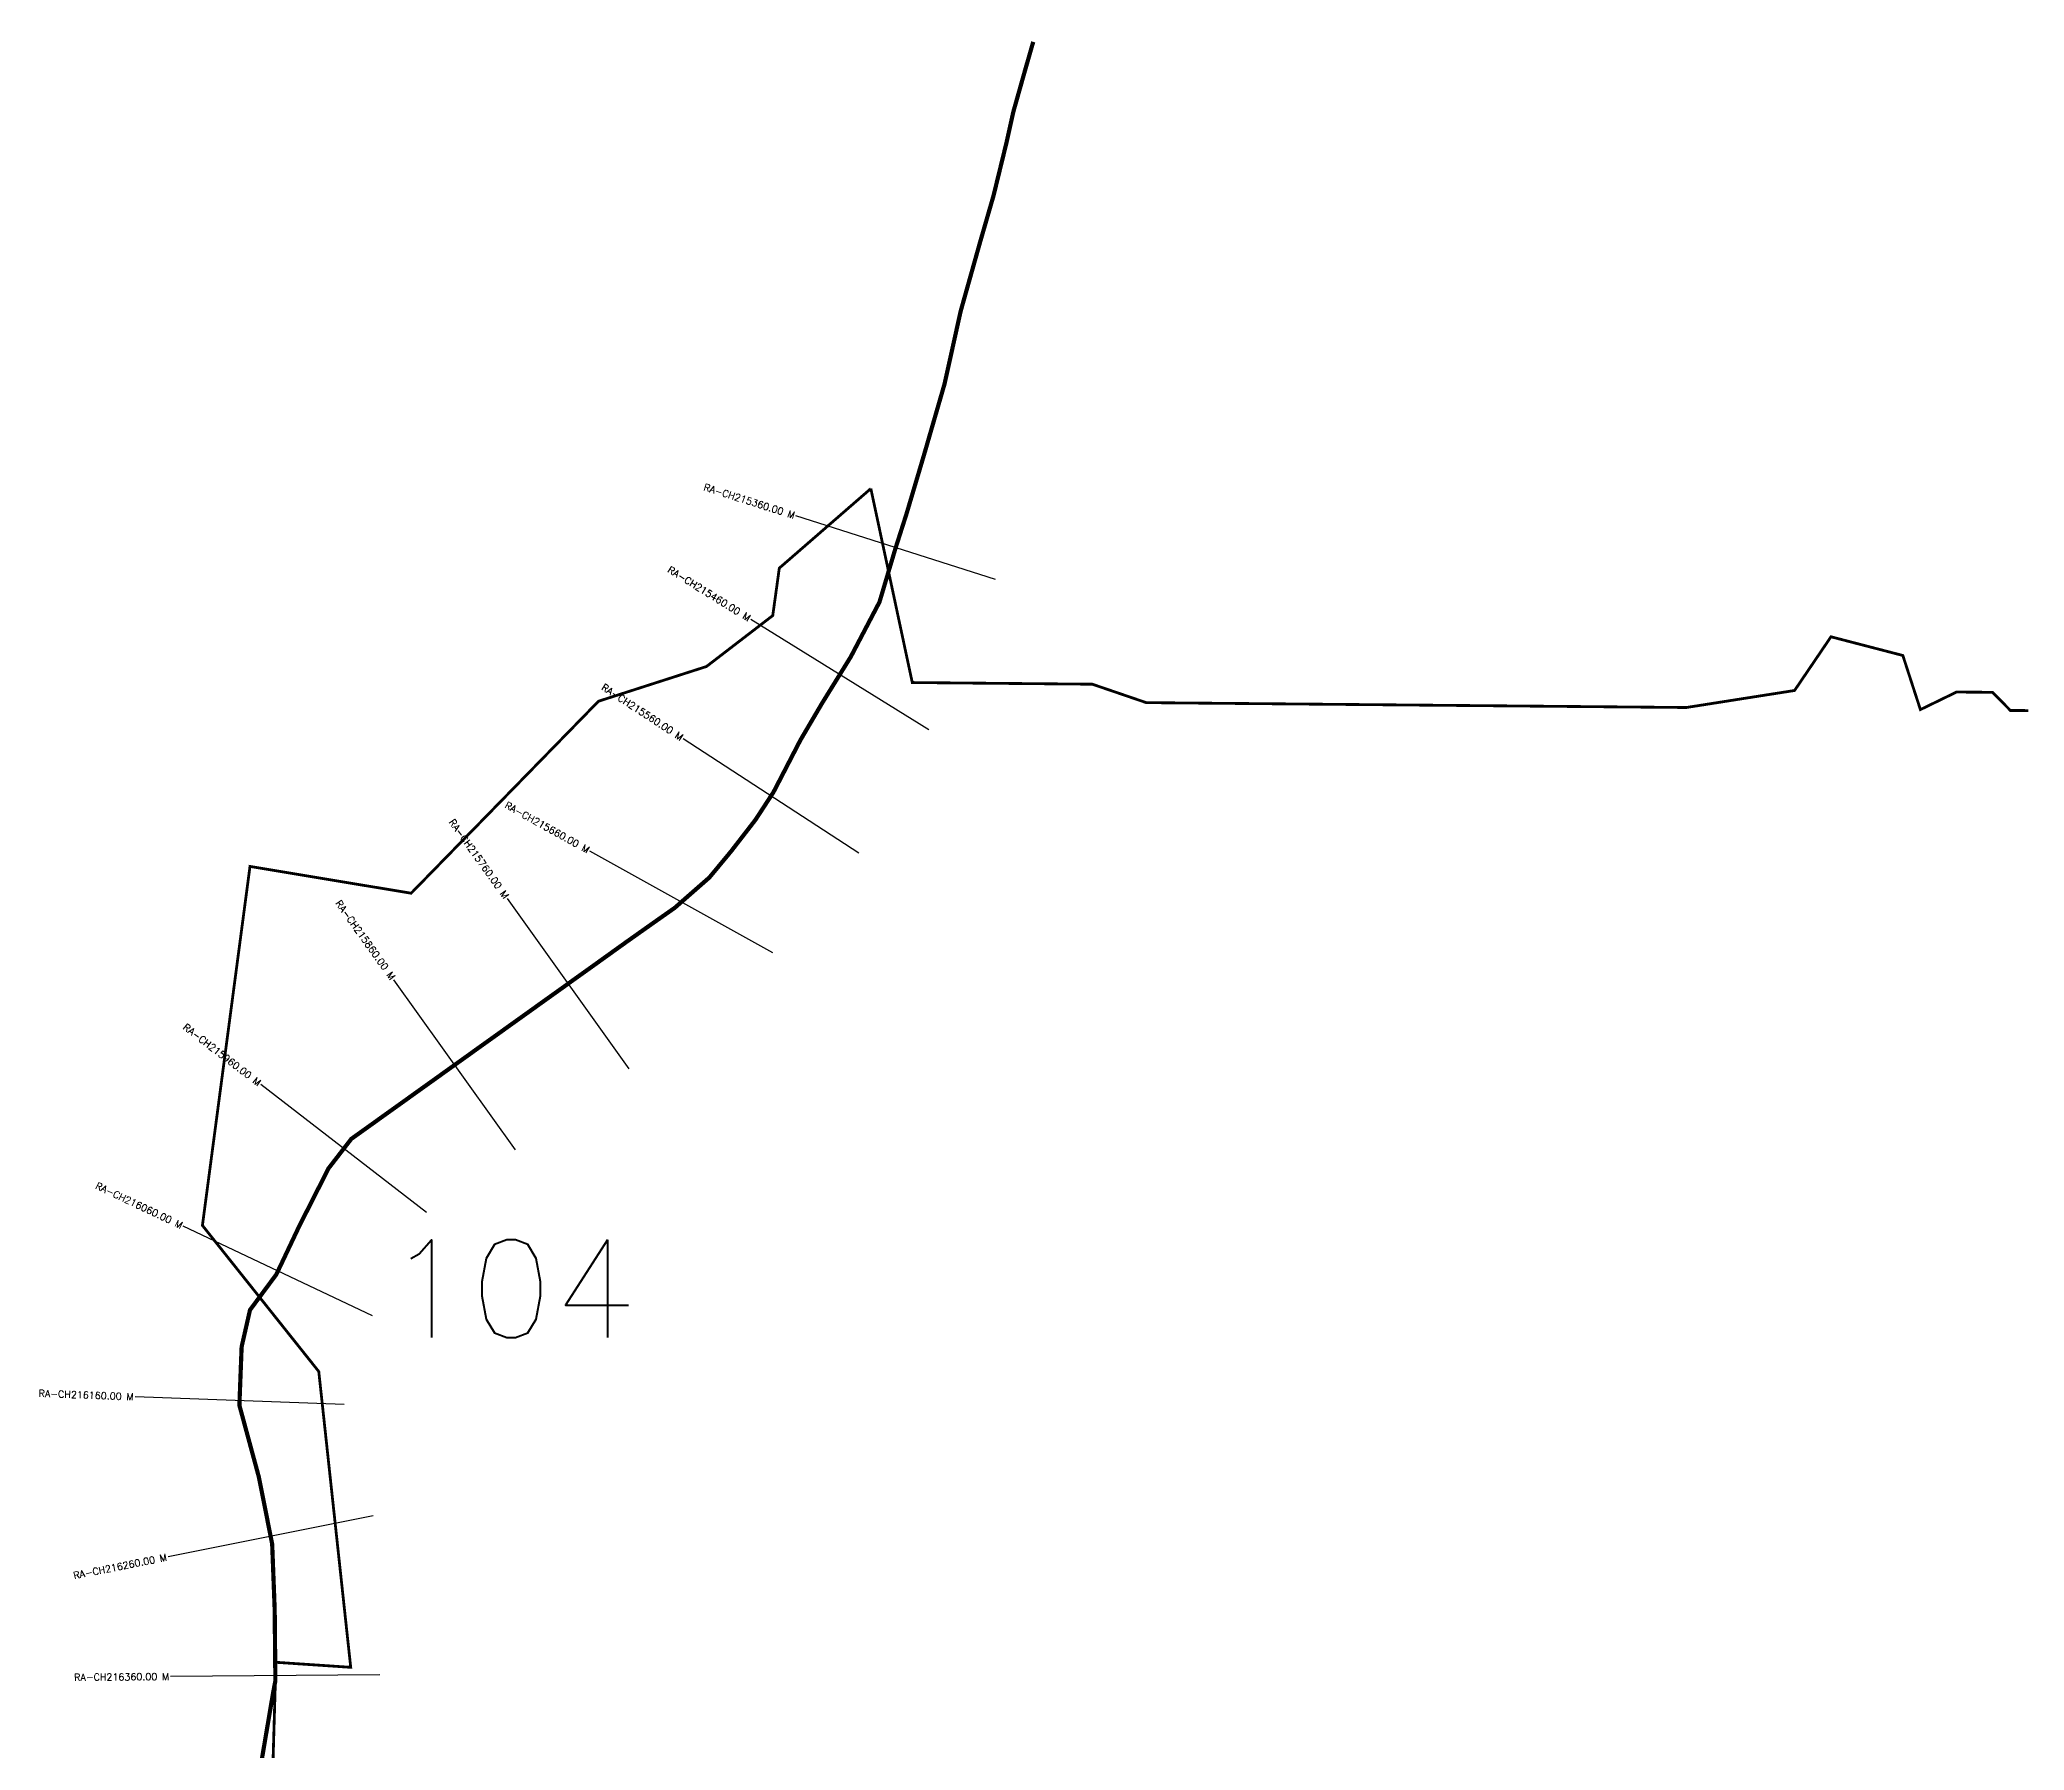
# Model space of a CAD drawing. Header units: metres. Extents: x 273705 to 276486, y 2064476 to 2069901.
# Drawn here: x 273705 to 275128, y 2068675 to 2069901 of the extents above; entities that cross this region are included whole.
import ezdxf
from ezdxf.enums import TextEntityAlignment as Align

# ---------------------------------------------------------------- set-up
doc = ezdxf.new("R2010")
doc.units = ezdxf.units.M
doc.header["$MEASUREMENT"] = 0
for name, color, linetype in [('CS', 134, 'Continuous'), ('CSMark', 6, 'Continuous'), ('NATURALLY PROTECTED', 3, 'Continuous')]:
    doc.layers.add(name, color=color, linetype=linetype)
doc.styles.get("Standard").update_dxf_attribs({"font": 'simplex.shx'})

msp = doc.modelspace()

# ---------------------------------------------------------------- linework, layer by layer
at = {"color": 6, "const_width": 2, "flags": 128}
for points in [[(273869.7, 2068575.7), (273874.5, 2068738.5), (273928.1, 2068734.9), (273905.2, 2068946.9), (273821.8, 2069051.6), (273855.9, 2069308.9), (273971.4, 2069289.7), (274105.7, 2069427.3), (274183.1, 2069452.2), (274230.6, 2069488.7), (274235.3, 2069522.7), (274300.9, 2069579.7)], [(274300.9, 2069579.7), (274330.6, 2069440.7), (274459.7, 2069439.5), (274498.3, 2069426.3), (274885.4, 2069422.8), (274963, 2069435), (274989.1, 2069473.5), (275040.6, 2069460.1), (275053.2, 2069421.3), (275079.1, 2069433.9), (275104.9, 2069433.7), (275117.7, 2069420.7), (275130.6, 2069420.6)]]:
    msp.add_lwpolyline(points, dxfattribs=at)
at = {"layer": 'CS'}
for p, q in [((274390.2, 2069514.6), (274247.2, 2069560.1)), ((274342.4, 2069406.8), (274214.9, 2069485.8)), ((274292.2, 2069318.4), (274166.5, 2069400.3)), ((274230.6, 2069246.9), (274099.6, 2069319.8)), ((274127.6, 2069163.9), (274040.4, 2069285.9)), ((274046.3, 2069105.7), (273959, 2069227.7)), ((273982.5, 2069060.9), (273863.7, 2069152.5)), ((273943.7, 2068986.8), (273808.1, 2069051)), ((273923.4, 2068923.3), (273773.5, 2068928.8)), ((273944.3, 2068843.5), (273797.2, 2068814)), ((273949, 2068729.5), (273799, 2068728.3))]:
    msp.add_line(p, q, dxfattribs=at)
at = {"layer": 'NATURALLY PROTECTED', "const_width": 3, "flags": 128}
msp.add_lwpolyline([(274417.3, 2069899.9), (274411.5, 2069879.7), (274403, 2069849.6), (274398, 2069827.1), (274388.8, 2069789.5), (274379.2, 2069756.3), (274365.3, 2069706.9), (274353.7, 2069654.6), (274339, 2069603.8), (274326.5, 2069561.7), (274318.6, 2069537), (274307.1, 2069498.4), (274286.5, 2069459.1), (274265.9, 2069425.8), (274250.4, 2069399.4), (274231.1, 2069362.1), (274218.2, 2069342.3), (274200.7, 2069319.7), (274185.2, 2069301), (274160.3, 2069279.2), (274146.5, 2069269.5), (274125.3, 2069254.5), (274107.2, 2069241.5), (273928.5, 2069113.6), (273912.2, 2069092.5), (273891.3, 2069051.3), (273874.8, 2069016.5), (273855.9, 2068991), (273849.9, 2068964.6), (273848.3, 2068922.7), (273862.2, 2068871.5), (273871.8, 2068823.3), (273873.6, 2068776.3), (273874.1, 2068725.3), (273872.5, 2068716.9), (273859.9, 2068642.4)], dxfattribs=at)

# ---------------------------------------------------------------- texts
at = {"insert": (273953.1, 2069041.2), "char_height": 70, "attachment_point": 1}
msp.add_mtext_dynamic_manual_height_columns('104', width=95.172, gutter_width=1, heights=[0], dxfattribs=at)
at = {"layer": 'CSMark'}
for s, rotation, p in [('RA-CH215360.00 M', 342.3541, (274246.3, 2069560.4)), ('RA-CH215460.00 M', 328.2101, (274214, 2069486.4)), ('RA-CH215560.00 M', 326.8963, (274165.7, 2069400.9)), ('RA-CH215660.00 M', 330.8965, (274098.7, 2069320.3)), ('RA-CH215760.00 M', 305.5841, (274039.8, 2069286.7)), ('RA-CH215860.00 M', 305.5841, (273958.5, 2069228.5)), ('RA-CH215960.00 M', 322.3588, (273862.9, 2069153.1)), ('RA-CH216060.00 M', 334.6594, (273807.2, 2069051.4)), ('RA-CH216160.00 M', 357.9124, (273772.5, 2068928.8)), ('RA-CH216260.00 M', 11.3176, (273796.2, 2068813.9)), ('RA-CH216360.00 M', 0.4715, (273798, 2068728.3))]:
    msp.add_text(s, height=5, rotation=rotation, dxfattribs=at).set_placement(p, align=Align.MIDDLE_RIGHT)

doc.saveas('drawing.dxf')
